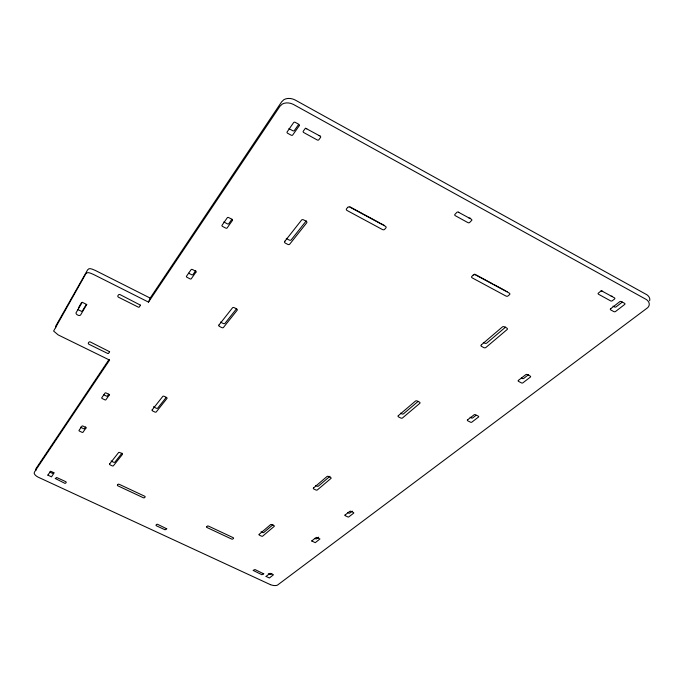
<?xml version="1.0" encoding="UTF-8"?>
<svg xmlns="http://www.w3.org/2000/svg" width="684" height="684" viewBox="0 0 684 684"><rect width="100%" height="100%" fill="white"/><g stroke="black" fill="none" stroke-linecap="round" stroke-linejoin="round"><path stroke-width="1.03" d="M270.437 584.658L38.415 477.278A6.592 2.975 22.4 0 1 36.32 476.004A6.626 2.992 22.4 0 1 34.2 473.243L34.439 472.08L109.585 360.092L58.157 334.895L53.617 331.047L85.782 273.848C87.432 271.129 91.34 273.685 93.528 274.455L148.496 302.106L150.164 298.087L281.646 101.805L283.988 99.608A10.602 7.883 22 0 1 295.069 99.95L646.944 294.804A10.337 6.609 4 0 1 649.8 299.541A10.26 6.566 4 0 1 649.595 300.789M78.378 307.962L79.293 306.398M79.66 305.765L81.55 302.525M86.227 304.542L82.071 311.536L77.643 309.51M109.089 359.416L35.961 468.634L35.713 469.797A6.618 3.01 22.4 0 0 35.944 470.464M148.496 302.106L279.944 106.259L282.287 104.071A10.628 7.875 22 0 1 293.402 104.421L646.389 299.541A10.371 6.601 4.1 0 1 649.253 304.286A10.294 6.558 4.1 0 1 647.517 307.817L277.499 585.085A6.259 2.753 16.9 0 1 270.479 584.666M53.651 472.473L52.634 473.431L49.599 472.08M85.697 426.953L84.474 428.688A0.881 0.436 22.3 0 1 83.439 428.629L81.054 427.5A0.881 0.436 22.3 0 1 80.592 427.124M108.782 394.155L107.422 396.079A0.923 0.479 22.3 0 1 106.328 396.027L103.84 394.83M195.744 270.625L192.897 274.669A1.094 0.675 22.2 0 1 191.563 274.686L188.673 273.207M231.962 219.171L228.73 223.753A1.163 0.761 22 0 1 227.293 223.796L224.241 222.197A1.163 0.761 22.1 0 1 223.89 221.941M298.301 124.933L294.317 130.584A1.291 0.941 21.2 0 1 292.684 130.687L289.332 128.849A1.291 0.941 21.4 0 1 288.947 128.549M122 453.15L114.827 462.196A1.163 0.556 21.2 0 1 113.476 462.187L111.723 461.367A1.163 0.556 21.2 0 1 111.124 460.93M166.229 397.395L157.696 408.151A1.265 0.667 20.9 0 1 156.2 408.177L154.302 407.262A1.265 0.667 21 0 1 153.575 406.629M236.561 308.74L224.942 323.387A1.428 0.846 20.3 0 1 223.198 323.481L221.086 322.412A1.428 0.846 20.4 0 1 220.522 322.01M306.27 220.864L291.179 239.887A1.582 1.043 19.1 0 1 289.161 240.024L286.861 238.819A1.582 1.043 19.3 0 1 286.245 238.323M272.959 524.705L263.802 532.485A1.129 0.53 17.3 0 1 262.399 532.443L261.066 531.81M329.962 476.286L318.411 486.102A1.231 0.624 16.2 0 1 316.846 486.085L315.7 485.529M418.172 401.354L403.526 413.794A1.385 0.787 13.8 0 1 401.713 413.829L400.448 413.187M505.656 327.046L486.769 343.086A1.548 0.958 10.6 0 1 484.682 343.146L483.28 342.402M271.847 573.44L270.308 574.5L268.299 573.756M318.718 537.145L316.29 538.966L314.409 538.368M352.286 511.153L349.815 513.068A0.889 0.436 15.3 0 1 348.678 513.034L347.643 512.538M475.97 415.385L472.721 417.898A1.052 0.598 11.5 0 1 471.31 417.898L470.079 417.274M528.732 374.533L523.696 378.423A1.12 0.667 9.5 0 1 522.174 378.449L521.37 378.021M622.286 302.089L616.147 306.834A1.257 0.804 5 0 1 614.412 306.902L613.018 306.141M150.164 298.087L95.358 270.462C93.169 269.693 89.262 267.136 87.62 269.864L55.643 326.225L55.669 327.764M383.279 224.839L383.801 225.121A1.65 1.137 14.9 0 0 384.109 225.233M506.382 291.247L506.878 291.512A1.642 1.069 9.3 0 0 507.177 291.623M306.783 128.78L306.517 128.643A1.3 0.958 20.5 0 0 304.927 128.883L303.234 131.251A1.3 0.949 20.6 0 0 303.841 132.619L317.145 139.921A1.291 0.949 19.7 0 0 318.829 139.775L320.548 137.45A1.3 0.949 19.6 0 0 320.086 136.09L305.449 128.156M458.784 212.297L458.536 212.168A1.274 0.898 11.2 0 0 456.886 212.348L454.869 214.451A1.274 0.889 11.3 0 0 455.313 215.699L467.89 222.599A1.274 0.889 10.6 0 0 469.617 222.514L471.652 220.445A1.274 0.889 10.5 0 0 471.353 219.213L458.554 212.279M602.621 291.333L602.347 291.187A1.274 0.829 5.3 0 0 600.629 291.29L598.338 293.137A1.274 0.821 5.4 0 0 598.603 294.291L610.513 300.823A1.274 0.812 5.1 0 0 612.257 300.798L614.591 298.976A1.274 0.821 5 0 0 614.48 297.856L601.099 290.606M349.926 206.85L363.341 214.083M364.264 214.579L374.918 220.333M375.772 220.795L379.74 222.933M380.526 223.36L382.365 224.343M474.636 274.122L476.107 274.917M476.834 275.31L492.66 283.843M493.54 284.322L502.86 289.349M503.766 289.836L505.51 290.777M319.873 135.612A1.291 0.949 19.7 0 1 318.71 135.441M612.522 296.292A1.265 0.821 5 0 1 611.163 296.138M470.344 218.128A1.265 0.889 10.6 0 1 468.976 218.008M47.854 475.115L51.48 476.851L54.173 472.798L50.616 471.242L47.854 475.115M109.602 351.721L108.491 353.483L107.824 353.517L88.852 344.223C87.381 343.761 89.057 341.136 90.211 341.923L109.602 351.721M140.477 305.175L139.262 307.107L138.493 307.219L118.392 297.155C116.81 296.608 118.665 293.718 119.939 294.548L140.477 305.175M266.067 576.424L269.385 577.997L273.455 574.782L270.06 573.312L266.102 576.364M166.734 528.809L165.083 529.801L156.516 525.842C155.088 525.44 156.918 523.688 157.782 524.406L166.734 528.809M86.74 304.508L80.575 315.016C79.558 316.504 75.522 314.46 76.01 312.87L82.242 302.285L86.74 304.508M55.301 478.518L64.458 483.126C65.348 484.033 67.092 482.126 65.732 481.664L56.669 477.483L55.301 478.518M311.733 540.959L315.264 542.66L319.95 538.966L316.333 537.376L311.733 540.959M263.725 573.833L261.904 574.722L253.089 570.388L254.952 569.541L263.725 573.833M196.017 272.044L191.263 278.79A1.094 0.667 22.1 0 1 189.921 278.807L187.031 277.328A1.094 0.667 22.2 0 1 186.475 276.285L191.118 269.624A1.103 0.684 22.2 0 1 192.443 269.522L195.385 271.026A1.103 0.684 22.1 0 1 196.017 272.044M232.483 220.359L227.088 228.003A1.163 0.761 21.9 0 1 225.652 228.046L222.582 226.447A1.163 0.761 22.1 0 1 222.026 225.292L227.293 217.734A1.171 0.778 22 0 1 228.73 217.597L231.842 219.231A1.171 0.778 21.9 0 1 232.483 220.359M299.344 125.591L292.684 135.03A1.291 0.941 21.2 0 1 291.051 135.133L287.682 133.294A1.291 0.941 21.4 0 1 287.135 131.918L293.641 122.581A1.308 0.958 21.3 0 1 295.283 122.368L298.694 124.24A1.308 0.958 21.1 0 1 299.344 125.591M86.013 427.962L82.935 432.314A0.881 0.436 22.2 0 1 81.9 432.262L79.515 431.125A0.881 0.436 22.3 0 1 79.011 430.407L82.02 426.098A0.889 0.436 22.3 0 1 83.055 426.098L85.449 427.235A0.889 0.436 22.2 0 1 86.013 427.962M109.26 395.01L105.858 399.824A0.932 0.479 22.3 0 1 104.763 399.781L102.267 398.575A0.932 0.479 22.3 0 1 101.754 397.789L105.079 393.026A0.932 0.487 22.3 0 1 106.174 393.018L108.688 394.223A0.932 0.487 22.3 0 1 109.26 395.01M109.679 463.88L109.551 464.051A1.163 0.556 21.2 0 0 110.286 464.949L112.039 465.778A1.163 0.556 21.2 0 0 113.399 465.787L122.436 454.415A1.188 0.573 21.1 0 0 121.778 453.458L120.008 452.62A1.188 0.581 21.2 0 0 118.597 452.551L109.679 463.88M152.224 409.819L152.079 410.015A1.265 0.658 21 0 0 152.831 411.05L154.729 411.973A1.265 0.658 20.9 0 0 156.234 411.948L166.99 398.421A1.291 0.693 20.9 0 0 166.315 397.318L164.399 396.387A1.291 0.693 20.9 0 0 162.835 396.344L152.224 409.819M218.991 324.977L218.794 325.233A1.428 0.846 20.4 0 0 219.581 326.49L221.702 327.559A1.428 0.846 20.3 0 0 223.446 327.474L237.203 310.185A1.462 0.881 20.1 0 0 236.51 308.835L234.373 307.74A1.462 0.881 20.2 0 0 232.56 307.749L218.991 324.977M284.929 241.196L284.604 241.614A1.582 1.043 19.3 0 0 285.373 243.128L287.673 244.342A1.582 1.043 19.1 0 0 289.691 244.205L306.714 222.813A1.624 1.103 18.7 0 0 306.09 221.197L303.696 219.923A1.624 1.103 18.9 0 0 301.644 219.966L284.929 241.196M117.486 485.016L117.451 485.05A1.129 0.53 20.8 0 0 118.127 485.939L143.093 497.627A1.129 0.522 20.2 0 0 144.469 497.713L145.093 497.011A1.129 0.53 20.2 0 0 144.563 496.165L119.341 484.358A1.137 0.53 20.8 0 0 118.041 484.34L117.486 485.016M347.72 207.372L346.497 208.851A1.667 1.154 16.9 0 0 347.062 210.492L382.518 229.585A1.659 1.137 15 0 0 384.596 229.371L385.956 227.849A1.659 1.137 14.9 0 0 385.28 226.216L349.977 207.175A1.667 1.154 16.8 0 0 347.788 207.303L347.78 207.303M206.653 526.748L206.619 526.783A1.111 0.513 18.6 0 0 207.201 527.62L231.372 538.932A1.103 0.513 18 0 0 232.765 539.035L233.492 538.394A1.111 0.513 18 0 0 233.047 537.598L208.637 526.167A1.111 0.513 18.5 0 0 207.312 526.133L206.653 526.748M473.251 275.045L471.84 276.379A1.642 1.086 10.7 0 0 472.225 277.892L505.963 296.052A1.642 1.069 9.4 0 0 508.092 295.898L509.64 294.53A1.642 1.069 9.3 0 0 509.135 293.017L475.551 274.908A1.65 1.086 10.6 0 0 473.319 274.977L473.251 275.045M259.21 534.324L259.048 534.469A1.129 0.53 17.4 0 0 259.629 535.281L261.297 536.068A1.129 0.53 17.3 0 0 262.699 536.119L274.25 526.355A1.154 0.547 17.1 0 0 273.745 525.483L272.07 524.696A1.154 0.547 17.1 0 0 270.625 524.585L259.21 534.324M313.571 487.957L313.383 488.128A1.231 0.624 16.2 0 0 313.965 489.06L315.76 489.932A1.231 0.624 16.2 0 0 317.316 489.949L330.996 478.398A1.257 0.65 15.8 0 0 330.5 477.398L328.696 476.526A1.257 0.65 15.9 0 0 327.089 476.432L313.571 487.957M398.37 415.641L398.131 415.855A1.394 0.787 13.9 0 0 398.704 416.983L400.687 417.984A1.394 0.787 13.8 0 0 402.5 417.958L419.848 403.295A1.419 0.821 13.2 0 0 419.395 402.089L417.394 401.072A1.428 0.821 13.3 0 0 415.53 401.012L398.37 415.641M481.502 344.745L481.091 345.104A1.548 0.958 10.7 0 0 481.613 346.437L483.75 347.566A1.548 0.958 10.6 0 0 485.845 347.515L507.16 329.5A1.599 1 9.7 0 0 506.81 328.081L504.595 326.892A1.599 1 9.8 0 0 502.484 326.867L481.502 344.745M345.061 515.026L344.975 515.103A0.889 0.436 15.4 0 0 345.386 515.762L347.677 516.865A0.889 0.436 15.3 0 0 348.806 516.89L353.671 513.154A0.898 0.445 15.2 0 0 353.337 512.47L351.037 511.367A0.898 0.445 15.2 0 0 349.883 511.281L345.061 515.026M467.599 419.848L467.446 419.967A1.052 0.598 11.6 0 0 467.813 420.822L470.421 422.156A1.052 0.598 11.6 0 0 471.832 422.156L478.526 417.009A1.06 0.607 11.3 0 0 478.261 416.137L475.619 414.778A1.06 0.607 11.4 0 0 474.217 414.718L467.599 419.848M518.446 380.355L518.275 380.492A1.12 0.667 9.6 0 0 518.626 381.424L521.37 382.86A1.12 0.667 9.6 0 0 522.892 382.843L530.425 377.038A1.137 0.675 9.2 0 0 530.194 376.08L527.415 374.618A1.137 0.675 9.3 0 0 525.902 374.567L518.446 380.355M610.718 308.689L610.504 308.852A1.265 0.804 5.2 0 0 610.803 309.955L613.779 311.579A1.265 0.804 5.2 0 0 615.514 311.519L624.714 304.431A1.274 0.812 4.7 0 0 624.552 303.303L621.534 301.635A1.274 0.821 4.8 0 0 619.815 301.627L610.718 308.689"/></g></svg>
